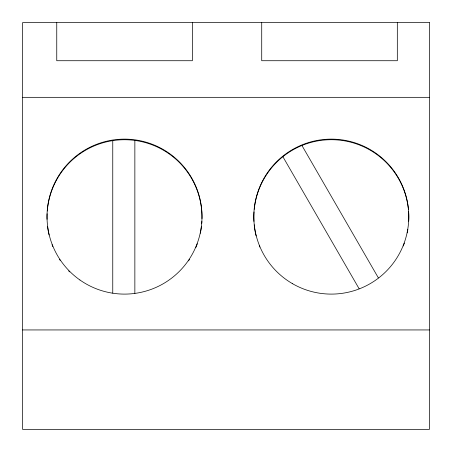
<?xml version="1.0" encoding="UTF-8"?>
<svg xmlns="http://www.w3.org/2000/svg" width="452" height="452" viewBox="0 0 452 452"><rect width="100%" height="100%" fill="white"/><g stroke="black" fill="none" stroke-linecap="round" stroke-linejoin="round"><path stroke-width="0.68" d="M22.6 97.333L429.4 97.333M22.6 329.943L429.4 329.943M301.942 145.516L378.375 277.895M282.895 156.725L359.142 288.788M397.319 22.6L397.319 60.721L261.719 60.721L261.719 22.6M192.354 22.6L192.354 60.721L56.754 60.721L56.754 22.6M134.854 140.425L134.854 293.303M112.757 140.629L112.757 293.099M407.84 229.379A77.484 77.484 0 0 1 407.212 232.842M404.365 243.057A77.484 77.484 0 0 1 403.257 246.007M259.804 247.046A77.484 77.484 0 0 1 259.273 245.741M256.126 235.933A77.484 77.484 0 0 1 254.205 224.83M253.945 221.401A77.484 77.484 0 0 1 254.007 211.965M254.233 209.31A77.484 77.484 0 0 1 408.427 209.604M408.602 211.643A77.484 77.484 0 0 1 408.698 221.209M47.274 210.994A77.484 77.484 0 0 1 128.323 139.826A77.484 77.484 0 0 1 201.982 218.621M201.88 221.429A77.484 77.484 0 0 1 201.739 223.531M201.406 226.768A77.484 77.484 0 0 1 200.309 233.277M197.309 243.747A77.484 77.484 0 0 1 195.767 247.651M189.614 259.239A77.484 77.484 0 0 1 188.529 260.872M69.591 271.878A77.484 77.484 0 0 1 68.676 270.946M60.116 260.318A77.484 77.484 0 0 1 59.41 259.245M52.811 246.606A77.484 77.484 0 0 1 52.053 244.679M49.087 234.989A77.484 77.484 0 0 1 47.596 226.638M47.053 219.293A77.484 77.484 0 0 1 47.098 213.756M429.4 22.6L22.6 22.6L22.6 429.4L429.4 429.4L429.4 22.6M79.891 279.969A77.484 77.484 0 0 0 201.682 223.576A77.484 77.484 0 0 0 91.954 146.301A77.484 77.484 0 0 0 79.891 279.969M292.574 283.72A77.484 77.484 0 0 0 408.8 216.615A77.484 77.484 0 0 0 292.574 149.51A77.484 77.484 0 0 0 292.574 283.72"/></g></svg>
